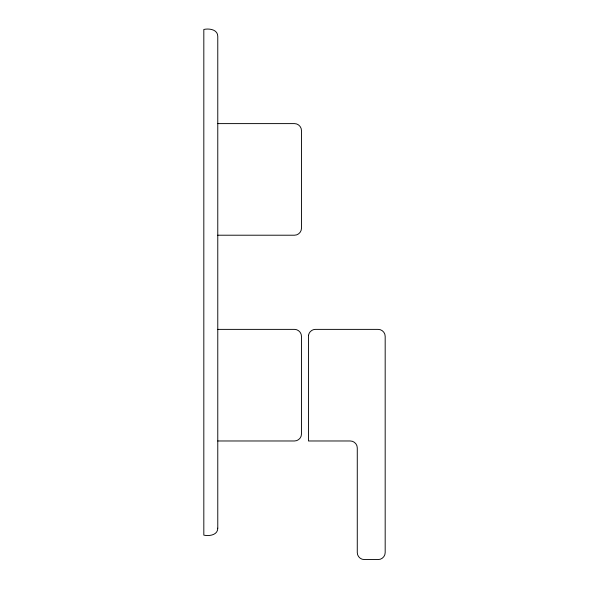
<?xml version="1.0" encoding="UTF-8"?>
<svg xmlns="http://www.w3.org/2000/svg" width="589" height="589" viewBox="0 0 589 589"><rect width="100%" height="100%" fill="white"/><g stroke="black" fill="none" stroke-linecap="round" stroke-linejoin="round"><path stroke-width="0.88" d="M217.775 123.609L294.5 123.609C298.225 123.543 301.546 126.856 301.472 130.589L301.472 228.237C301.546 231.963 298.225 235.283 294.5 235.21L217.775 235.21M217.775 329.376L294.5 329.376C298.225 329.303 301.546 332.623 301.472 336.348L301.472 433.997C301.546 437.73 298.225 441.043 294.5 440.977L217.775 440.977M217.775 528.164C217.827 535.187 209.066 536.329 203.823 535.136L203.823 29.45C209.066 28.257 217.827 29.398 217.775 36.422L217.775 528.164M308.533 335.259L308.452 440.977L350.3 440.977C354.026 440.903 357.346 444.224 357.273 447.949L357.273 552.578C357.206 556.303 360.52 559.624 364.252 559.55L378.197 559.55C381.93 559.624 385.243 556.303 385.177 552.578L385.177 336.348C385.243 332.623 381.93 329.303 378.197 329.376L315.424 329.376C312.089 329.332 309.019 331.96 308.533 335.259"/></g></svg>
